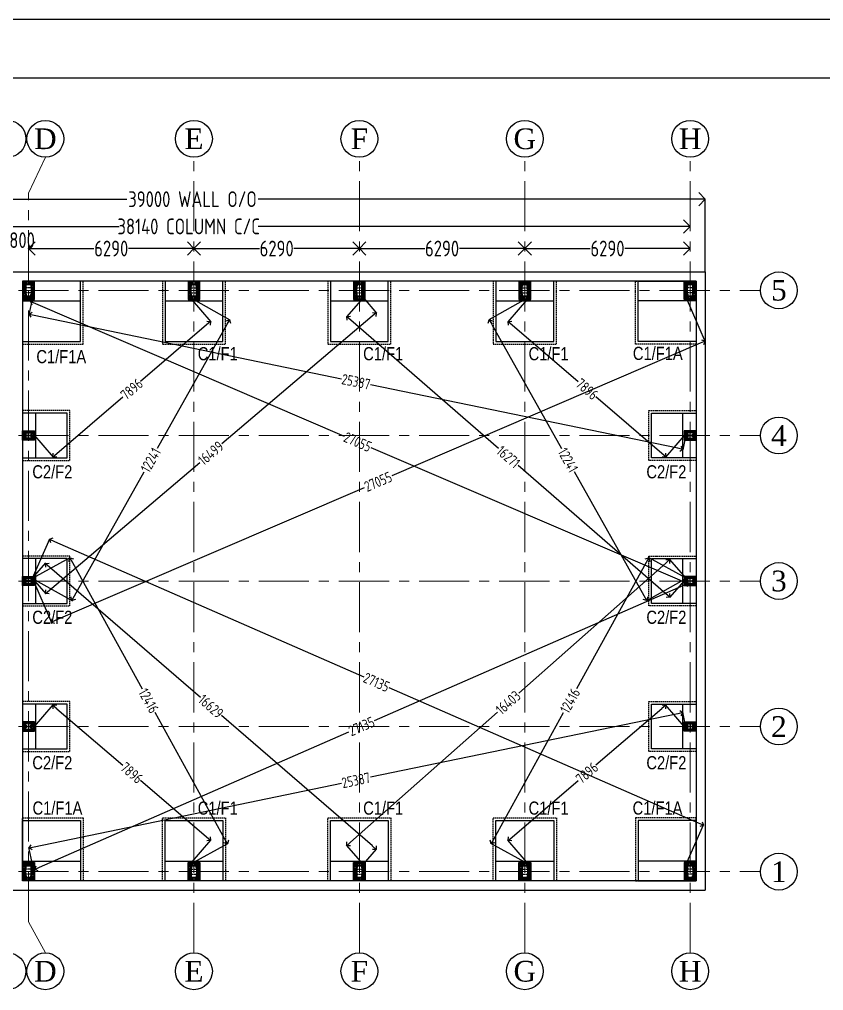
# Model space of a CAD drawing. Header units: millimetres. Extents: x 3470347 to 5996549, y -3470518 to 17149644.
# Drawn here: x 4896269 to 4926848, y 6894641 to 6931563 of the extents above; entities that cross this region are included whole.
import ezdxf
from ezdxf.enums import TextEntityAlignment as Align

# ---------------------------------------------------------------- set-up
doc = ezdxf.new("R2010")
doc.units = ezdxf.units.MM
doc.header["$MEASUREMENT"] = 0
doc.header["$PDMODE"] = 35
doc.header["$PDSIZE"] = -5
for name, pattern in [('CENTER', [50.8, 31.75, -6.35, 6.35, -6.35]), ('CENTERX2', [4, 2.5, -0.5, 0.5, -0.5]), ('DASHED2', [0.375, 0.25, -0.125])]:
    doc.linetypes.add(name, pattern=pattern)
doc.layers.get('0').update_dxf_attribs({"linetype": 'CONTINUOUS', "lineweight": 25})
doc.layers.get('DEFPOINTS').update_dxf_attribs({"linetype": 'CONTINUOUS', "lineweight": 25})
for name, color, linetype in [('BOLT', 1, 'CONTINUOUS'), ('CP', 2, 'CONTINUOUS'), ('YQ_AXIS', 4, 'CONTINUOUS')]:
    doc.layers.add(name, color=color, linetype=linetype)
doc.layers.add('CENTER', color=8, linetype='CENTER', lineweight=0)
doc.layers.add('SHEET', color=7, linetype='CONTINUOUS', lineweight=15)
doc.styles.add('Aerial', font='times.ttf')
doc.styles.add('DIM', font='geniso.shx', dxfattribs={"width": 0.85})
doc.styles.add('YQ_DIM', font='ARCHS.SHX', dxfattribs={"width": 0.8, "bigfont": 'HZDX.SHX'})
doc.dimstyles.new('ST-100', dxfattribs={"dimscale": 100, "dimtxt": 7, "dimasz": 5, "dimexe": 0.18, "dimexo": 0.0625, "dimgap": 0.2, "dimtad": 0, "dimdec": 0, "dimzin": 0, "dimdsep": 46, "dimtxsty": 'DIM', "dimblk": 'OPEN90', "dimcen": 0.09, "dimclrd": 256, "dimclrt": 7, "dimadec": 0, "dimazin": 0, "dimtfac": 1, "dimtdec": 0, "dimtofl": 0, "dimtmove": 0, "dimatfit": 3, "dimldrblk": 'OPEN90', "dimfxl": 1, "dimtolj": 1, "dimtzin": 0, "dimlwd": -1, "dimarcsym": 0})

# ---------------------------------------------------------------- blocks, each defined once
blk = doc.blocks.new('C111')
at = {"transparency": 33554559}
h = blk.add_hatch(color=1, dxfattribs=at)
h.dxf.hatch_style = 1
h.paths.add_polyline_path([(4330012, 6823585), (4330012, 6823785), (4330087, 6823785), (4330087, 6823784, -0.414214), (4330077, 6823774), (4330018, 6823774), (4330018, 6823597), (4330077, 6823597, -0.414214), (4330087, 6823587), (4330087, 6823585)])
h = blk.add_hatch(color=1, dxfattribs=at)
h.dxf.hatch_style = 1
h.paths.add_polyline_path([(4330462, 6823585), (4330462, 6823785), (4330387, 6823785), (4330387, 6823784, 0.414214), (4330397, 6823774), (4330456, 6823774), (4330456, 6823597), (4330397, 6823597, 0.414214), (4330387, 6823587), (4330387, 6823585)])
at = {"color": 8, "linetype": 'CENTERX2', "ltscale": 15}
for p, q in [((4329912, 6823835), (4330562, 6823835)), ((4329962, 6823485), (4329962, 6823885)), ((4330146, 6823485), (4330146, 6823885)), ((4330329, 6823485), (4330329, 6823885)), ((4330512, 6823885), (4330512, 6823485)), ((4330562, 6823535), (4329912, 6823535))]:
    blk.add_line(p, q, dxfattribs=at)
at = {"color": 6}
blk.add_lwpolyline([(4330587, 6823910), (4330587, 6823460), (4329887, 6823460), (4329887, 6823910)], close=True, dxfattribs=at)
at = {"color": 5}
blk.add_lwpolyline([(4330562, 6823885), (4330562, 6823485), (4329912, 6823485), (4329912, 6823885)], close=True, dxfattribs=at)
at = {"color": 4}
for points in [[(4329912, 6823795), (4330562, 6823795)], [(4329912, 6823785), (4330562, 6823785)], [(4329912, 6823585), (4330562, 6823585)], [(4329912, 6823575), (4330562, 6823575)]]:
    blk.add_lwpolyline(points, dxfattribs=at)
at = {"color": 1}
for points in [[(4330018, 6823774), (4330018, 6823597), (4330077, 6823597, -0.414214), (4330087, 6823587), (4330087, 6823585), (4330012, 6823585), (4330012, 6823785), (4330087, 6823785), (4330087, 6823784, -0.414214), (4330077, 6823774)], [(4330456, 6823774), (4330456, 6823597), (4330397, 6823597, 0.414214), (4330387, 6823587), (4330387, 6823585), (4330462, 6823585), (4330462, 6823785), (4330387, 6823785), (4330387, 6823784, 0.414214), (4330397, 6823774)]]:
    blk.add_lwpolyline(points, format="xyb", close=True, dxfattribs=at)
at = {"color": 4}
for points in [[(4330049, 6823870), (4330049, 6823795), (4330059, 6823795), (4330059, 6823870)], [(4330233, 6823870), (4330233, 6823795), (4330243, 6823795), (4330243, 6823870)], [(4330416, 6823870), (4330416, 6823795), (4330426, 6823795), (4330426, 6823870)], [(4330049, 6823500), (4330049, 6823575), (4330059, 6823575), (4330059, 6823500)], [(4330233, 6823500), (4330233, 6823575), (4330243, 6823575), (4330243, 6823500)], [(4330416, 6823500), (4330416, 6823575), (4330426, 6823575), (4330426, 6823500)]]:
    blk.add_lwpolyline(points, close=True, dxfattribs=at)
at = {"color": 2}
for centre in [(4329962, 6823835), (4330146, 6823835), (4330329, 6823835), (4330512, 6823835), (4329962, 6823535), (4330146, 6823535), (4330329, 6823535), (4330512, 6823535)]:
    blk.add_circle(centre, 12, dxfattribs=at)
blk = doc.blocks.new('c222')
at = {"transparency": 33554559}
h = blk.add_hatch(color=1, dxfattribs=at)
h.dxf.hatch_style = 1
h.paths.add_polyline_path([(4327330, 6813767), (4327330, 6813667), (4327330, 6813667, 0.414214), (4327340, 6813677), (4327340, 6813714), (4327519, 6813714), (4327519, 6813677, 0.414214), (4327529, 6813667), (4327530, 6813667), (4327530, 6813767), (4327529, 6813767, 0.414214), (4327519, 6813757), (4327519, 6813720), (4327340, 6813720), (4327340, 6813757, 0.414214), (4327330, 6813767)])
at = {"color": 8, "linetype": 'CENTERX2', "ltscale": 15}
for p, q in [((4327230, 6813817), (4327630, 6813817)), ((4327280, 6813567), (4327280, 6813867)), ((4327430, 6813567), (4327430, 6813867)), ((4327580, 6813867), (4327580, 6813567)), ((4327630, 6813617), (4327230, 6813617))]:
    blk.add_line(p, q, dxfattribs=at)
at = {"color": 6}
blk.add_lwpolyline([(4327655, 6813892), (4327655, 6813542), (4327205, 6813542), (4327205, 6813892)], close=True, dxfattribs=at)
at = {"color": 5}
blk.add_lwpolyline([(4327630, 6813867), (4327630, 6813567), (4327230, 6813567), (4327230, 6813867)], close=True, dxfattribs=at)
at = {"color": 4}
for points in [[(4327320, 6813712), (4327245, 6813712), (4327245, 6813722), (4327320, 6813722)], [(4327540, 6813712), (4327615, 6813712), (4327615, 6813722), (4327540, 6813722)]]:
    blk.add_lwpolyline(points, close=True, dxfattribs=at)
for points in [[(4327320, 6813867), (4327320, 6813567)], [(4327330, 6813867), (4327330, 6813567)], [(4327530, 6813867), (4327530, 6813567)], [(4327540, 6813867), (4327540, 6813567)]]:
    blk.add_lwpolyline(points, dxfattribs=at)
at = {"color": 1}
blk.add_lwpolyline([(4327340, 6813714), (4327519, 6813714), (4327519, 6813677, 0.414214), (4327529, 6813667), (4327530, 6813667), (4327530, 6813767), (4327529, 6813767, 0.414214), (4327519, 6813757), (4327519, 6813720), (4327340, 6813720), (4327340, 6813757, 0.414214), (4327330, 6813767), (4327330, 6813767), (4327330, 6813667), (4327330, 6813667, 0.414214), (4327340, 6813677)], format="xyb", close=True, dxfattribs=at)
at = {"color": 2}
for centre in [(4327280, 6813817), (4327280, 6813617), (4327430, 6813817), (4327430, 6813617), (4327580, 6813817), (4327580, 6813617)]:
    blk.add_circle(centre, 12, dxfattribs=at)
blk = doc.blocks.new('_Open90')
at = {"color": 0, "linetype": 'ByBlock', "lineweight": -2}
for p, q in [((0, 0), (-1, 0)), ((-0.5, 0.5), (0, 0)), ((0, 0), (-0.5, -0.5))]:
    blk.add_line(p, q, dxfattribs=at)
blk = doc.blocks.new('*D913')
at = {"layer": 'BOLT'}
for p, q in [((4895316, 6922853), (4894816, 6922853)), ((4897116, 6922853), (4897616, 6922853))]:
    blk.add_line(p, q, dxfattribs=at)
at = {"layer": 'BOLT', "color": 0, "lineweight": -2}
for p, q in [((4895816, 6922859), (4895816, 6922871)), ((4896616, 6922859), (4896616, 6922871))]:
    blk.add_line(p, q, dxfattribs=at)
at = {"layer": 'DEFPOINTS', "color": 0}
for p in [(4895816, 6922853), (4896616, 6922853), (4896616, 6922853)]:
    blk.add_point(p, dxfattribs=at)
at = {"layer": 'BOLT', "xscale": 500, "yscale": 500, "zscale": 500}
blk.add_blockref('_Open90', (4895816, 6922853), dxfattribs=at)
at = {"layer": 'BOLT', "xscale": 500, "yscale": 500, "zscale": 500, "rotation": 180}
blk.add_blockref('_Open90', (4896616, 6922853), dxfattribs=at)
at = {"layer": 'BOLT', "color": 7, "insert": (4896371, 6923171), "char_height": 600, "attachment_point": 5, "style": 'DIM'}
blk.add_mtext('\\A1;800', dxfattribs=at)
blk = doc.blocks.new('*D914')
at = {"layer": 'BOLT', "color": 0, "lineweight": -2}
for p, q in [((4896616, 6922859), (4896616, 6922871)), ((4902906, 6922859), (4902906, 6922871))]:
    blk.add_line(p, q, dxfattribs=at)
at = {"layer": 'BOLT'}
for p, q in [((4897116, 6922853), (4899102, 6922853)), ((4902406, 6922853), (4900420, 6922853))]:
    blk.add_line(p, q, dxfattribs=at)
at = {"layer": 'DEFPOINTS', "color": 0}
for p in [(4896616, 6922853), (4902906, 6922853), (4902906, 6922853)]:
    blk.add_point(p, dxfattribs=at)
at = {"layer": 'BOLT', "xscale": 500, "yscale": 500, "zscale": 500, "rotation": 180}
blk.add_blockref('_Open90', (4896616, 6922853), dxfattribs=at)
at = {"layer": 'BOLT', "xscale": 500, "yscale": 500, "zscale": 500}
blk.add_blockref('_Open90', (4902906, 6922853), dxfattribs=at)
at = {"layer": 'BOLT', "color": 7, "insert": (4899761, 6922853), "char_height": 600, "attachment_point": 5, "style": 'DIM'}
blk.add_mtext('\\A1;6290', dxfattribs=at)
blk = doc.blocks.new('*D915')
at = {"layer": 'BOLT', "color": 0, "lineweight": -2}
for p, q in [((4902906, 6922859), (4902906, 6922871)), ((4909196, 6922859), (4909196, 6922871))]:
    blk.add_line(p, q, dxfattribs=at)
at = {"layer": 'BOLT'}
for p, q in [((4903406, 6922853), (4905392, 6922853)), ((4908696, 6922853), (4906710, 6922853))]:
    blk.add_line(p, q, dxfattribs=at)
at = {"layer": 'DEFPOINTS', "color": 0}
for p in [(4902906, 6922853), (4909196, 6922853), (4909196, 6922853)]:
    blk.add_point(p, dxfattribs=at)
at = {"layer": 'BOLT', "xscale": 500, "yscale": 500, "zscale": 500, "rotation": 180}
blk.add_blockref('_Open90', (4902906, 6922853), dxfattribs=at)
at = {"layer": 'BOLT', "xscale": 500, "yscale": 500, "zscale": 500}
blk.add_blockref('_Open90', (4909196, 6922853), dxfattribs=at)
at = {"layer": 'BOLT', "color": 7, "insert": (4906051, 6922853), "char_height": 600, "attachment_point": 5, "style": 'DIM'}
blk.add_mtext('\\A1;6290', dxfattribs=at)
blk = doc.blocks.new('*D916')
at = {"layer": 'BOLT', "color": 0, "lineweight": -2}
for p, q in [((4909196, 6922859), (4909196, 6922871)), ((4915486, 6922859), (4915486, 6922871))]:
    blk.add_line(p, q, dxfattribs=at)
at = {"layer": 'BOLT'}
for p, q in [((4909696, 6922853), (4911682, 6922853)), ((4914986, 6922853), (4913000, 6922853))]:
    blk.add_line(p, q, dxfattribs=at)
at = {"layer": 'DEFPOINTS', "color": 0}
for p in [(4909196, 6922853), (4915486, 6922853), (4915486, 6922853)]:
    blk.add_point(p, dxfattribs=at)
at = {"layer": 'BOLT', "xscale": 500, "yscale": 500, "zscale": 500, "rotation": 180}
blk.add_blockref('_Open90', (4909196, 6922853), dxfattribs=at)
at = {"layer": 'BOLT', "xscale": 500, "yscale": 500, "zscale": 500}
blk.add_blockref('_Open90', (4915486, 6922853), dxfattribs=at)
at = {"layer": 'BOLT', "color": 7, "insert": (4912341, 6922853), "char_height": 600, "attachment_point": 5, "style": 'DIM'}
blk.add_mtext('\\A1;6290', dxfattribs=at)
blk = doc.blocks.new('*D917')
at = {"layer": 'BOLT', "color": 0, "lineweight": -2}
for p, q in [((4915486, 6922859), (4915486, 6922871)), ((4921776, 6922859), (4921776, 6922871))]:
    blk.add_line(p, q, dxfattribs=at)
at = {"layer": 'BOLT'}
for p, q in [((4915986, 6922853), (4917972, 6922853)), ((4921276, 6922853), (4919290, 6922853))]:
    blk.add_line(p, q, dxfattribs=at)
at = {"layer": 'DEFPOINTS', "color": 0}
for p in [(4915486, 6922853), (4921776, 6922853), (4921776, 6922853)]:
    blk.add_point(p, dxfattribs=at)
at = {"layer": 'BOLT', "xscale": 500, "yscale": 500, "zscale": 500, "rotation": 180}
blk.add_blockref('_Open90', (4915486, 6922853), dxfattribs=at)
at = {"layer": 'BOLT', "xscale": 500, "yscale": 500, "zscale": 500}
blk.add_blockref('_Open90', (4921776, 6922853), dxfattribs=at)
at = {"layer": 'BOLT', "color": 7, "insert": (4918631, 6922853), "char_height": 600, "attachment_point": 5, "style": 'DIM'}
blk.add_mtext('\\A1;6290', dxfattribs=at)
blk = doc.blocks.new('*D919')
at = {"layer": 'BOLT', "color": 0, "lineweight": -2}
for p, q in [((4883636, 6923699), (4883636, 6923711)), ((4921776, 6923699), (4921776, 6923711))]:
    blk.add_line(p, q, dxfattribs=at)
at = {"layer": 'BOLT'}
for p, q in [((4884136, 6923693), (4900059, 6923693)), ((4921276, 6923693), (4905352, 6923693))]:
    blk.add_line(p, q, dxfattribs=at)
at = {"layer": 'DEFPOINTS', "color": 0}
for p in [(4883636, 6923693), (4921776, 6923693), (4921776, 6923693)]:
    blk.add_point(p, dxfattribs=at)
at = {"layer": 'BOLT', "xscale": 500, "yscale": 500, "zscale": 500, "rotation": 180}
blk.add_blockref('_Open90', (4883636, 6923693), dxfattribs=at)
at = {"layer": 'BOLT', "xscale": 500, "yscale": 500, "zscale": 500}
blk.add_blockref('_Open90', (4921776, 6923693), dxfattribs=at)
at = {"layer": 'BOLT', "color": 7, "insert": (4902706, 6923693), "char_height": 600, "attachment_point": 5, "style": 'DIM'}
blk.add_mtext('\\A1;38140\\Fgeniso.shx|c1; COLUMN C/C', dxfattribs=at)
blk = doc.blocks.new('*D920')
at = {"layer": 'BOLT', "color": 0, "lineweight": -2}
for p, q in [((4883351, 6921969), (4883351, 6924747)), ((4922351, 6921969), (4922351, 6924747))]:
    blk.add_line(p, q, dxfattribs=at)
at = {"layer": 'BOLT'}
for p, q in [((4883851, 6924729), (4900357, 6924729)), ((4921851, 6924729), (4905345, 6924729))]:
    blk.add_line(p, q, dxfattribs=at)
at = {"layer": 'DEFPOINTS', "color": 0}
for p in [(4922351, 6924729), (4883351, 6921963), (4922351, 6921963)]:
    blk.add_point(p, dxfattribs=at)
at = {"layer": 'BOLT', "xscale": 500, "yscale": 500, "zscale": 500, "rotation": 180}
blk.add_blockref('_Open90', (4883351, 6924729), dxfattribs=at)
at = {"layer": 'BOLT', "xscale": 500, "yscale": 500, "zscale": 500}
blk.add_blockref('_Open90', (4922351, 6924729), dxfattribs=at)
at = {"layer": 'BOLT', "color": 7, "insert": (4902851, 6924729), "char_height": 600, "attachment_point": 5, "style": 'DIM'}
blk.add_mtext('\\A1;39000 WALL O/O', dxfattribs=at)
blk = doc.blocks.new('*D957')
at = {"layer": 'BOLT', "color": 0, "lineweight": -2}
for p, q in [((4896765, 6920982), (4896633, 6920344)), ((4921625, 6915837), (4921493, 6915199))]:
    blk.add_line(p, q, dxfattribs=at)
at = {"layer": 'BOLT'}
for p, q in [((4896832, 6920321), (4908514, 6917904)), ((4921301, 6915257), (4909619, 6917675))]:
    blk.add_line(p, q, dxfattribs=at)
at = {"layer": 'DEFPOINTS', "color": 0}
for p in [(4896766, 6920988), (4921626, 6915843), (4921496, 6915217)]:
    blk.add_point(p, dxfattribs=at)
at = {"layer": 'BOLT', "xscale": 200, "yscale": 200, "zscale": 200}
for p, rotation in [((4896636, 6920362), 168.3073990394692), ((4921496, 6915217), 348.3073990394691)]:
    blk.add_blockref('_Open90', p, dxfattribs=dict(at, rotation=rotation))
at = {"layer": 'BOLT', "color": 7, "insert": (4909066, 6917789), "char_height": 400, "attachment_point": 5, "rotation": 348.3074, "style": 'DIM'}
blk.add_mtext('\\A1;25387', dxfattribs=at)
blk = doc.blocks.new('*D958')
at = {"layer": 'BOLT', "color": 0, "lineweight": -2}
for p, q in [((4896764, 6920982), (4896694, 6920821)), ((4921624, 6910307), (4921554, 6910146))]:
    blk.add_line(p, q, dxfattribs=at)
at = {"layer": 'BOLT'}
for p, q in [((4896885, 6920758), (4908613, 6915722)), ((4921378, 6910241), (4909650, 6915277))]:
    blk.add_line(p, q, dxfattribs=at)
at = {"layer": 'DEFPOINTS', "color": 0}
for p in [(4896766, 6920988), (4921561, 6910162), (4921626, 6910313)]:
    blk.add_point(p, dxfattribs=at)
at = {"layer": 'BOLT', "xscale": 200, "yscale": 200, "zscale": 200}
for p, rotation in [((4896701, 6920837), 156.7606892952294), ((4921561, 6910162), 336.7606892952294)]:
    blk.add_blockref('_Open90', p, dxfattribs=dict(at, rotation=rotation))
at = {"layer": 'BOLT', "color": 7, "insert": (4909131, 6915500), "char_height": 400, "attachment_point": 5, "rotation": 336.7607, "style": 'DIM'}
blk.add_mtext('\\A1;27055', dxfattribs=at)
blk = doc.blocks.new('*D959')
at = {"layer": 'BOLT', "color": 0, "lineweight": -2}
for p, q in [((4902760, 6920983), (4903547, 6920067)), ((4896770, 6915838), (4897557, 6914922))]:
    blk.add_line(p, q, dxfattribs=at)
at = {"layer": 'BOLT'}
for p, q in [((4903384, 6919950), (4900878, 6917799)), ((4897697, 6915066), (4900202, 6917218))]:
    blk.add_line(p, q, dxfattribs=at)
at = {"layer": 'DEFPOINTS', "color": 0}
for p in [(4902756, 6920988), (4896766, 6915843), (4897545, 6914936)]:
    blk.add_point(p, dxfattribs=at)
at = {"layer": 'BOLT', "xscale": 200, "yscale": 200, "zscale": 200}
for p, rotation in [((4903535, 6920081), 40.65982951813709), ((4897545, 6914936), 220.6598295181371)]:
    blk.add_blockref('_Open90', p, dxfattribs=dict(at, rotation=rotation))
at = {"layer": 'BOLT', "color": 7, "insert": (4900540, 6917508), "char_height": 400, "attachment_point": 5, "rotation": 40.6598, "style": 'DIM'}
blk.add_mtext('\\A1;7896', dxfattribs=at)
blk = doc.blocks.new('*D960')
at = {"layer": 'BOLT', "color": 0, "lineweight": -2}
for p, q in [((4902761, 6920985), (4904272, 6920137)), ((4896771, 6910310), (4898282, 6909462))]:
    blk.add_line(p, q, dxfattribs=at)
at = {"layer": 'BOLT'}
for p, q in [((4904159, 6919971), (4901513, 6915256)), ((4898365, 6909645), (4901011, 6914361))]:
    blk.add_line(p, q, dxfattribs=at)
at = {"layer": 'DEFPOINTS', "color": 0}
for p in [(4902756, 6920988), (4896766, 6910313), (4898267, 6909471)]:
    blk.add_point(p, dxfattribs=at)
at = {"layer": 'BOLT', "xscale": 200, "yscale": 200, "zscale": 200}
for p, rotation in [((4904257, 6920146), 60.70263610598615), ((4898267, 6909471), 240.7026361059862)]:
    blk.add_blockref('_Open90', p, dxfattribs=dict(at, rotation=rotation))
at = {"layer": 'BOLT', "color": 7, "insert": (4901262, 6914808), "char_height": 400, "attachment_point": 5, "rotation": 60.7026, "style": 'DIM'}
blk.add_mtext('\\A1;12241', dxfattribs=at)
blk = doc.blocks.new('*D961')
at = {"layer": 'BOLT', "color": 0, "lineweight": -2}
for p, q in [((4909350, 6920983), (4909848, 6920397)), ((4896770, 6910308), (4897268, 6909721))]:
    blk.add_line(p, q, dxfattribs=at)
at = {"layer": 'BOLT'}
for p, q in [((4909684, 6920281), (4903964, 6915427)), ((4897409, 6909865), (4903128, 6914718))]:
    blk.add_line(p, q, dxfattribs=at)
at = {"layer": 'DEFPOINTS', "color": 0}
for p in [(4909346, 6920988), (4909836, 6920410), (4896766, 6910313)]:
    blk.add_point(p, dxfattribs=at)
at = {"layer": 'BOLT', "xscale": 200, "yscale": 200, "zscale": 200}
for p, rotation in [((4909836, 6920410), 40.31745215937687), ((4897256, 6909735), 220.3174521593769)]:
    blk.add_blockref('_Open90', p, dxfattribs=dict(at, rotation=rotation))
at = {"layer": 'BOLT', "color": 7, "insert": (4903546, 6915073), "char_height": 400, "attachment_point": 5, "rotation": 40.3175, "style": 'DIM'}
blk.add_mtext('\\A1;16499', dxfattribs=at)
blk = doc.blocks.new('*D962')
at = {"layer": 'BOLT', "color": 0, "lineweight": -2}
for p, q in [((4915632, 6920983), (4914845, 6920067)), ((4921622, 6915838), (4920835, 6914922))]:
    blk.add_line(p, q, dxfattribs=at)
at = {"layer": 'BOLT'}
for p, q in [((4915008, 6919950), (4917514, 6917799)), ((4920695, 6915066), (4918190, 6917218))]:
    blk.add_line(p, q, dxfattribs=at)
at = {"layer": 'DEFPOINTS', "color": 0}
for p in [(4915636, 6920988), (4921626, 6915843), (4920847, 6914936)]:
    blk.add_point(p, dxfattribs=at)
at = {"layer": 'BOLT', "xscale": 200, "yscale": 200, "zscale": 200}
for p, rotation in [((4914857, 6920081), 139.3401704818629), ((4920847, 6914936), 319.340170481863)]:
    blk.add_blockref('_Open90', p, dxfattribs=dict(at, rotation=rotation))
at = {"layer": 'BOLT', "color": 7, "insert": (4917852, 6917508), "char_height": 400, "attachment_point": 5, "rotation": 319.3402, "style": 'DIM'}
blk.add_mtext('\\A1;7896', dxfattribs=at)
blk = doc.blocks.new('*D963')
at = {"layer": 'BOLT', "color": 0, "lineweight": -2}
for p, q in [((4915631, 6920985), (4914120, 6920137)), ((4921621, 6910310), (4920110, 6909462))]:
    blk.add_line(p, q, dxfattribs=at)
at = {"layer": 'BOLT'}
for p, q in [((4914233, 6919971), (4916879, 6915256)), ((4920027, 6909645), (4917381, 6914361))]:
    blk.add_line(p, q, dxfattribs=at)
at = {"layer": 'DEFPOINTS', "color": 0}
for p in [(4915636, 6920988), (4921626, 6910313), (4920125, 6909471)]:
    blk.add_point(p, dxfattribs=at)
at = {"layer": 'BOLT', "xscale": 200, "yscale": 200, "zscale": 200}
for p, rotation in [((4914135, 6920146), 119.2973638940139), ((4920125, 6909471), 299.2973638940139)]:
    blk.add_blockref('_Open90', p, dxfattribs=dict(at, rotation=rotation))
at = {"layer": 'BOLT', "color": 7, "insert": (4917130, 6914808), "char_height": 400, "attachment_point": 5, "rotation": 299.2974, "style": 'DIM'}
blk.add_mtext('\\A1;12241', dxfattribs=at)
blk = doc.blocks.new('*D964')
at = {"layer": 'BOLT', "color": 0, "lineweight": -2}
for p, q in [((4909342, 6920983), (4908710, 6920256)), ((4921622, 6910308), (4920990, 6909581))]:
    blk.add_line(p, q, dxfattribs=at)
at = {"layer": 'BOLT'}
for p, q in [((4908872, 6920138), (4914487, 6915257)), ((4920851, 6909726), (4915236, 6914607))]:
    blk.add_line(p, q, dxfattribs=at)
at = {"layer": 'DEFPOINTS', "color": 0}
for p in [(4909346, 6920988), (4908722, 6920270), (4921626, 6910313)]:
    blk.add_point(p, dxfattribs=at)
at = {"layer": 'BOLT', "xscale": 200, "yscale": 200, "zscale": 200}
for p, rotation in [((4908722, 6920270), 138.9990322992751), ((4921002, 6909594), 318.9990322992751)]:
    blk.add_blockref('_Open90', p, dxfattribs=dict(at, rotation=rotation))
at = {"layer": 'BOLT', "color": 7, "insert": (4914862, 6914932), "char_height": 400, "attachment_point": 5, "rotation": 318.999, "style": 'DIM'}
blk.add_mtext('\\A1;16271', dxfattribs=at)
blk = doc.blocks.new('*D965')
at = {"layer": 'BOLT', "color": 0, "lineweight": -2}
for p, q in [((4921628, 6920982), (4922346, 6919311)), ((4896768, 6910307), (4897486, 6908636))]:
    blk.add_line(p, q, dxfattribs=at)
at = {"layer": 'BOLT'}
for p, q in [((4922155, 6919249), (4910427, 6914213)), ((4897663, 6908731), (4909391, 6913768))]:
    blk.add_line(p, q, dxfattribs=at)
at = {"layer": 'DEFPOINTS', "color": 0}
for p in [(4921626, 6920988), (4896766, 6910313), (4897479, 6908653)]:
    blk.add_point(p, dxfattribs=at)
at = {"layer": 'BOLT', "xscale": 200, "yscale": 200, "zscale": 200}
for p, rotation in [((4922339, 6919328), 23.23931070477447), ((4897479, 6908653), 203.2393107047745)]:
    blk.add_blockref('_Open90', p, dxfattribs=dict(at, rotation=rotation))
at = {"layer": 'BOLT', "color": 7, "insert": (4909909, 6913990), "char_height": 400, "attachment_point": 5, "rotation": 23.2393, "style": 'DIM'}
blk.add_mtext('\\A1;27055', dxfattribs=at)
blk = doc.blocks.new('*D966')
at = {"layer": 'BOLT', "color": 0, "lineweight": -2}
for p, q in [((4921625, 6904589), (4921493, 6905226)), ((4896765, 6899444), (4896633, 6900081))]:
    blk.add_line(p, q, dxfattribs=at)
at = {"layer": 'BOLT'}
for p, q in [((4921301, 6905168), (4909619, 6902751)), ((4896832, 6900104), (4908514, 6902522))]:
    blk.add_line(p, q, dxfattribs=at)
at = {"layer": 'DEFPOINTS', "color": 0}
for p in [(4921496, 6905209), (4921626, 6904582), (4896766, 6899438)]:
    blk.add_point(p, dxfattribs=at)
at = {"layer": 'BOLT', "xscale": 200, "yscale": 200, "zscale": 200}
for p, rotation in [((4921496, 6905209), 11.69260096053082), ((4896636, 6900064), 191.6926009605308)]:
    blk.add_blockref('_Open90', p, dxfattribs=dict(at, rotation=rotation))
at = {"layer": 'BOLT', "color": 7, "insert": (4909066, 6902636), "char_height": 400, "attachment_point": 5, "rotation": 11.6926, "style": 'DIM'}
blk.add_mtext('\\A1;25387', dxfattribs=at)
blk = doc.blocks.new('*D967')
at = {"layer": 'BOLT'}
for p, q in [((4921525, 6910044), (4909764, 6904899)), ((4897032, 6899329), (4908793, 6904474))]:
    blk.add_line(p, q, dxfattribs=at)
at = {"layer": 'BOLT', "color": 0, "lineweight": -2}
for p, q in [((4921628, 6910307), (4921716, 6910107)), ((4896768, 6899432), (4896856, 6899232))]:
    blk.add_line(p, q, dxfattribs=at)
at = {"layer": 'DEFPOINTS', "color": 0}
for p in [(4921626, 6910313), (4921709, 6910124), (4896766, 6899438)]:
    blk.add_point(p, dxfattribs=at)
at = {"layer": 'BOLT', "xscale": 200, "yscale": 200, "zscale": 200}
for p, rotation in [((4921709, 6910124), 23.6273567143992), ((4896849, 6899249), 203.6273567143992)]:
    blk.add_blockref('_Open90', p, dxfattribs=dict(at, rotation=rotation))
at = {"layer": 'BOLT', "color": 7, "insert": (4909279, 6904686), "char_height": 400, "attachment_point": 5, "rotation": 23.6274, "style": 'DIM'}
blk.add_mtext('\\A1;27135', dxfattribs=at)
blk = doc.blocks.new('*D968')
at = {"layer": 'BOLT', "color": 0, "lineweight": -2}
for p, q in [((4896770, 6904587), (4897557, 6905503)), ((4902760, 6899442), (4903547, 6900359))]:
    blk.add_line(p, q, dxfattribs=at)
at = {"layer": 'BOLT'}
for p, q in [((4897697, 6905359), (4900202, 6903208)), ((4903384, 6900475), (4900878, 6902627))]:
    blk.add_line(p, q, dxfattribs=at)
at = {"layer": 'DEFPOINTS', "color": 0}
for p in [(4897545, 6905490), (4896766, 6904582), (4902756, 6899438)]:
    blk.add_point(p, dxfattribs=at)
at = {"layer": 'BOLT', "xscale": 200, "yscale": 200, "zscale": 200}
for p, rotation in [((4897545, 6905490), 139.3401704818629), ((4903535, 6900345), 319.340170481863)]:
    blk.add_blockref('_Open90', p, dxfattribs=dict(at, rotation=rotation))
at = {"layer": 'BOLT', "color": 7, "insert": (4900540, 6902917), "char_height": 400, "attachment_point": 5, "rotation": 319.3402, "style": 'DIM'}
blk.add_mtext('\\A1;7896', dxfattribs=at)
blk = doc.blocks.new('*D969')
at = {"layer": 'BOLT', "color": 0, "lineweight": -2}
for p, q in [((4896771, 6910316), (4898204, 6911105)), ((4902761, 6899441), (4904194, 6900230))]:
    blk.add_line(p, q, dxfattribs=at)
at = {"layer": 'BOLT'}
for p, q in [((4898285, 6910921), (4900936, 6906108)), ((4904082, 6900396), (4901431, 6905209))]:
    blk.add_line(p, q, dxfattribs=at)
at = {"layer": 'DEFPOINTS', "color": 0}
for p in [(4898189, 6911096), (4896766, 6910313), (4902756, 6899438)]:
    blk.add_point(p, dxfattribs=at)
at = {"layer": 'BOLT', "xscale": 200, "yscale": 200, "zscale": 200}
for p, rotation in [((4898189, 6911096), 118.8457181959419), ((4904179, 6900221), 298.8457181959419)]:
    blk.add_blockref('_Open90', p, dxfattribs=dict(at, rotation=rotation))
at = {"layer": 'BOLT', "color": 7, "insert": (4901184, 6905659), "char_height": 400, "attachment_point": 5, "rotation": 298.8457, "style": 'DIM'}
blk.add_mtext('\\A1;12416', dxfattribs=at)
blk = doc.blocks.new('*D970')
at = {"layer": 'BOLT', "color": 0, "lineweight": -2}
for p, q in [((4896770, 6910317), (4897272, 6910898)), ((4909350, 6899442), (4909852, 6900023))]:
    blk.add_line(p, q, dxfattribs=at)
at = {"layer": 'BOLT'}
for p, q in [((4897411, 6910753), (4903149, 6905794)), ((4909689, 6900140), (4903951, 6905100))]:
    blk.add_line(p, q, dxfattribs=at)
at = {"layer": 'DEFPOINTS', "color": 0}
for p in [(4896766, 6910313), (4909840, 6900009), (4909346, 6899438)]:
    blk.add_point(p, dxfattribs=at)
at = {"layer": 'BOLT', "xscale": 200, "yscale": 200, "zscale": 200}
for p, rotation in [((4897260, 6910884), 139.1571190855186), ((4909840, 6900009), 319.1571190855185)]:
    blk.add_blockref('_Open90', p, dxfattribs=dict(at, rotation=rotation))
at = {"layer": 'BOLT', "color": 7, "insert": (4903550, 6905447), "char_height": 400, "attachment_point": 5, "rotation": 319.1571, "style": 'DIM'}
blk.add_mtext('\\A1;16629', dxfattribs=at)
blk = doc.blocks.new('*D971')
at = {"layer": 'BOLT'}
for p, q in [((4920695, 6905359), (4918190, 6903208)), ((4915008, 6900475), (4917514, 6902627))]:
    blk.add_line(p, q, dxfattribs=at)
at = {"layer": 'BOLT', "color": 0, "lineweight": -2}
for p, q in [((4921622, 6904587), (4920835, 6905503)), ((4915632, 6899442), (4914845, 6900359))]:
    blk.add_line(p, q, dxfattribs=at)
at = {"layer": 'DEFPOINTS', "color": 0}
for p in [(4920847, 6905490), (4921626, 6904582), (4915636, 6899438)]:
    blk.add_point(p, dxfattribs=at)
at = {"layer": 'BOLT', "xscale": 200, "yscale": 200, "zscale": 200}
for p, rotation in [((4920847, 6905490), 40.65982951813709), ((4914857, 6900345), 220.6598295181371)]:
    blk.add_blockref('_Open90', p, dxfattribs=dict(at, rotation=rotation))
at = {"layer": 'BOLT', "color": 7, "insert": (4917852, 6902917), "char_height": 400, "attachment_point": 5, "rotation": 40.6598, "style": 'DIM'}
blk.add_mtext('\\A1;7896', dxfattribs=at)
blk = doc.blocks.new('*D972')
at = {"layer": 'BOLT', "color": 0, "lineweight": -2}
for p, q in [((4921621, 6910316), (4920187, 6911105)), ((4915631, 6899441), (4914197, 6900230))]:
    blk.add_line(p, q, dxfattribs=at)
at = {"layer": 'BOLT'}
for p, q in [((4920107, 6910921), (4917456, 6906108)), ((4914310, 6900396), (4916961, 6905209))]:
    blk.add_line(p, q, dxfattribs=at)
at = {"layer": 'DEFPOINTS', "color": 0}
for p in [(4920203, 6911096), (4921626, 6910313), (4915636, 6899438)]:
    blk.add_point(p, dxfattribs=at)
at = {"layer": 'BOLT', "xscale": 200, "yscale": 200, "zscale": 200}
for p, rotation in [((4920203, 6911096), 61.15428180405807), ((4914213, 6900221), 241.1542818040581)]:
    blk.add_blockref('_Open90', p, dxfattribs=dict(at, rotation=rotation))
at = {"layer": 'BOLT', "color": 7, "insert": (4917208, 6905659), "char_height": 400, "attachment_point": 5, "rotation": 61.1543, "style": 'DIM'}
blk.add_mtext('\\A1;12416', dxfattribs=at)
blk = doc.blocks.new('*D973')
at = {"layer": 'BOLT'}
for p, q in [((4920845, 6910893), (4915264, 6905950)), ((4908865, 6900283), (4914445, 6905225))]:
    blk.add_line(p, q, dxfattribs=at)
at = {"layer": 'BOLT', "color": 0, "lineweight": -2}
for p, q in [((4921622, 6910317), (4920983, 6911039)), ((4909342, 6899442), (4908703, 6900164))]:
    blk.add_line(p, q, dxfattribs=at)
at = {"layer": 'DEFPOINTS', "color": 0}
for p in [(4921626, 6910313), (4908715, 6900150), (4909346, 6899438)]:
    blk.add_point(p, dxfattribs=at)
at = {"layer": 'BOLT', "xscale": 200, "yscale": 200, "zscale": 200}
for p, rotation in [((4920995, 6911025), 41.52819856130564), ((4908715, 6900150), 221.5281985613056)]:
    blk.add_blockref('_Open90', p, dxfattribs=dict(at, rotation=rotation))
at = {"layer": 'BOLT', "color": 7, "insert": (4914855, 6905588), "char_height": 400, "attachment_point": 5, "rotation": 41.5282, "style": 'DIM'}
blk.add_mtext('\\A1;16403', dxfattribs=at)
blk = doc.blocks.new('*D974')
at = {"layer": 'BOLT', "color": 0, "lineweight": -2}
for p, q in [((4896768, 6910318), (4897424, 6911817)), ((4921628, 6899443), (4922284, 6900941))]:
    blk.add_line(p, q, dxfattribs=at)
at = {"layer": 'BOLT'}
for p, q in [((4897600, 6911720), (4909361, 6906575)), ((4922093, 6901005), (4910332, 6906150))]:
    blk.add_line(p, q, dxfattribs=at)
at = {"layer": 'DEFPOINTS', "color": 0}
for p in [(4897417, 6911800), (4896766, 6910313), (4921626, 6899438)]:
    blk.add_point(p, dxfattribs=at)
at = {"layer": 'BOLT', "xscale": 200, "yscale": 200, "zscale": 200}
for p, rotation in [((4897417, 6911800), 156.3726432856008), ((4922277, 6900925), 336.3726432856008)]:
    blk.add_blockref('_Open90', p, dxfattribs=dict(at, rotation=rotation))
at = {"layer": 'BOLT', "color": 7, "insert": (4909847, 6906363), "char_height": 400, "attachment_point": 5, "rotation": 336.3726, "style": 'DIM'}
blk.add_mtext('\\A1;27135', dxfattribs=at)

msp = doc.modelspace()

# ---------------------------------------------------------------- linework, layer by layer
at = {"color": 8}
for p, q in [((4883350.99, 6921962.97), (4922350.99, 6921962.97)), ((4922350.99, 6921962.97), (4922350.99, 6898462.56)), ((4909350.99, 6921612.97), (4896390.99, 6921612.97)), ((4909350.99, 6921612.97), (4896390.99, 6921612.97)), ((4896390.99, 6921612.97), (4896390.99, 6898812.97)), ((4922000.99, 6921612.97), (4909350.99, 6921612.97)), ((4922000.99, 6921612.97), (4909350.99, 6921612.97)), ((4922000.99, 6921612.97), (4922000.99, 6898812.97)), ((4909350.99, 6898812.56), (4896390.99, 6898812.56)), ((4922000.99, 6898812.56), (4909350.99, 6898812.56)), ((4922000.99, 6898812.56), (4909350.99, 6898812.56)), ((4883350.99, 6898462.56), (4922350.99, 6898462.56))]:
    msp.add_line(p, q, dxfattribs=at)
at = {"color": 192, "lineweight": 25, "elevation": 0}
msp.add_lwpolyline([(4871034.92, 6848423.87), (4988617.8, 6848423.87), (4988617.8, 6931563.36), (4871034.92, 6931563.36)], close=True, dxfattribs=at)
at = {"color": 30}
for points in [[(4896390.99, 6921612.97), (4896390.99, 6919312.97), (4898590.99, 6919312.97), (4898590.99, 6921612.97)], [(4901805.99, 6921612.97), (4901805.99, 6919312.97), (4904005.99, 6919312.97), (4904005.99, 6921612.97)], [(4908095.99, 6921612.97), (4908095.99, 6919312.97), (4910295.99, 6919312.97), (4910295.99, 6921612.97)], [(4914385.99, 6921612.97), (4914385.99, 6919312.97), (4916585.99, 6919312.97), (4916585.99, 6921612.97)], [(4922000.99, 6921612.97), (4922000.99, 6919312.97), (4919800.99, 6919312.97), (4919800.99, 6921612.97)], [(4896390.99, 6916593.06), (4896390.99, 6914893.06), (4898090.99, 6914893.06), (4898090.99, 6916593.06)], [(4922000.99, 6916593.06), (4922000.99, 6914893.06), (4920300.99, 6914893.06), (4920300.99, 6916593.06)], [(4896390.99, 6911062.76), (4896390.99, 6909362.76), (4898090.99, 6909362.76), (4898090.99, 6911062.76)], [(4922000.99, 6911062.76), (4922000.99, 6909362.76), (4920300.99, 6909362.76), (4920300.99, 6911062.76)], [(4896390.99, 6905532.47), (4896390.99, 6903832.47), (4898090.99, 6903832.47), (4898090.99, 6905532.47)], [(4922000.99, 6905532.47), (4922000.99, 6903832.47), (4920300.99, 6903832.47), (4920300.99, 6905532.47)], [(4896390.99, 6898812.56), (4896390.99, 6901112.56), (4898590.99, 6901112.56), (4898590.99, 6898812.56)], [(4901805.99, 6898812.56), (4901805.99, 6901112.56), (4904005.99, 6901112.56), (4904005.99, 6898812.56)], [(4908095.99, 6898812.56), (4908095.99, 6901112.56), (4910295.99, 6901112.56), (4910295.99, 6898812.56)], [(4914385.99, 6898812.56), (4914385.99, 6901112.56), (4916585.99, 6901112.56), (4916585.99, 6898812.56)], [(4922000.99, 6898812.56), (4922000.99, 6901112.56), (4919800.99, 6901112.56), (4919800.99, 6898812.56)]]:
    msp.add_lwpolyline(points, close=True, dxfattribs=at)
at = {"linetype": 'DASHED2', "ltscale": 200}
for points in [[(4896390.99, 6921612.97), (4896390.99, 6919212.97), (4898690.99, 6919212.97), (4898690.99, 6921612.97)], [(4901705.99, 6921612.97), (4901705.99, 6919212.97), (4904105.99, 6919212.97), (4904105.99, 6921612.97)], [(4907995.99, 6921612.97), (4907995.99, 6919212.97), (4910395.99, 6919212.97), (4910395.99, 6921612.97)], [(4914285.99, 6921612.97), (4914285.99, 6919212.97), (4916685.99, 6919212.97), (4916685.99, 6921612.97)], [(4922000.99, 6921612.97), (4922000.99, 6919212.97), (4919700.99, 6919212.97), (4919700.99, 6921612.97)], [(4896390.99, 6916693.06), (4896390.99, 6914793.06), (4898190.99, 6914793.06), (4898190.99, 6916693.06)], [(4922000.99, 6916693.06), (4922000.99, 6914793.06), (4920200.99, 6914793.06), (4920200.99, 6916693.06)], [(4896390.99, 6911162.76), (4896390.99, 6909262.76), (4898190.99, 6909262.76), (4898190.99, 6911162.76)], [(4922000.99, 6911162.76), (4922000.99, 6909262.76), (4920200.99, 6909262.76), (4920200.99, 6911162.76)], [(4896390.99, 6905632.47), (4896390.99, 6903732.47), (4898190.99, 6903732.47), (4898190.99, 6905632.47)], [(4922000.99, 6905632.47), (4922000.99, 6903732.47), (4920200.99, 6903732.47), (4920200.99, 6905632.47)], [(4896390.99, 6898812.56), (4896390.99, 6901212.56), (4898690.99, 6901212.56), (4898690.99, 6898812.56)], [(4901705.99, 6898812.56), (4901705.99, 6901212.56), (4904105.99, 6901212.56), (4904105.99, 6898812.56)], [(4907995.99, 6898812.56), (4907995.99, 6901212.56), (4910395.99, 6901212.56), (4910395.99, 6898812.56)], [(4914285.99, 6898812.56), (4914285.99, 6901212.56), (4916685.99, 6901212.56), (4916685.99, 6898812.56)], [(4922000.99, 6898812.56), (4922000.99, 6901212.56), (4919700.99, 6901212.56), (4919700.99, 6898812.56)]]:
    msp.add_lwpolyline(points, close=True, dxfattribs=at)
at = {"color": 30}
for points in [[(4896390.99, 6920862.97), (4898590.99, 6920862.97)], [(4901805.99, 6920862.97), (4904005.99, 6920862.97)], [(4908095.99, 6920862.97), (4910295.99, 6920862.97)], [(4914385.99, 6920862.97), (4916585.99, 6920862.97)], [(4922000.99, 6920862.97), (4919800.99, 6920862.97)], [(4896890.99, 6914893.06), (4896890.99, 6916593.06)], [(4921500.99, 6914893.06), (4921500.99, 6916593.06)], [(4896890.99, 6909362.76), (4896890.99, 6911062.76)], [(4921500.99, 6909362.76), (4921500.99, 6911062.76)], [(4896890.99, 6903832.47), (4896890.99, 6905532.47)], [(4921500.99, 6903832.47), (4921500.99, 6905532.47)], [(4896390.99, 6899562.56), (4898590.99, 6899562.56)], [(4901805.99, 6899562.56), (4904005.99, 6899562.56)], [(4908095.99, 6899562.56), (4910295.99, 6899562.56)], [(4914385.99, 6899562.56), (4916585.99, 6899562.56)], [(4922000.99, 6899562.56), (4919800.99, 6899562.56)]]:
    msp.add_lwpolyline(points, dxfattribs=at)
at = {"layer": 'CENTER', "ltscale": 60}
for p, q in [((4902905.99, 6896075.18), (4902905.99, 6926324.43)), ((4909195.99, 6896075.18), (4909195.99, 6926324.43)), ((4915485.99, 6896075.18), (4915485.99, 6926324.43)), ((4921775.99, 6896075.18), (4921775.99, 6926324.43)), ((4896615.99, 6897259.75), (4896615.99, 6924958.03)), ((4877941.07, 6921262.97), (4924448.52, 6921262.97)), ((4877941.07, 6915743.06), (4924448.52, 6915743.06)), ((4877941.07, 6910212.76), (4924448.52, 6910212.76)), ((4877941.07, 6904682.47), (4924448.52, 6904682.47)), ((4877941.07, 6899162.97), (4924448.52, 6899162.97))]:
    msp.add_line(p, q, dxfattribs=at)
for points in [[(4897255.54, 6926324.43), (4896615.99, 6924958.03)], [(4897255.54, 6896075.18), (4896615.99, 6897259.75)]]:
    msp.add_lwpolyline(points, dxfattribs=at)
at = {"layer": 'SHEET', "color": 220, "lineweight": 25, "elevation": 0}
msp.add_lwpolyline([(4873274.6, 6850659.34), (4986378.12, 6850659.34), (4986378.12, 6929327.88), (4873274.6, 6929327.88)], close=True, dxfattribs=at)
at = {"layer": 'YQ_AXIS', "color": 1}
for centre in [(4895815.99, 6927024.43), (4897255.54, 6927024.43), (4902905.99, 6927024.43), (4909195.99, 6927024.43), (4915485.99, 6927024.43), (4921775.99, 6927024.43), (4925148.52, 6921262.97), (4925148.52, 6915743.06), (4925148.52, 6910212.76), (4925148.52, 6904682.47), (4925148.52, 6899162.97), (4895815.99, 6895375.18), (4897255.54, 6895375.18), (4902905.99, 6895375.18), (4909195.99, 6895375.18), (4915485.99, 6895375.18), (4921775.99, 6895375.18)]:
    msp.add_circle(centre, 700, dxfattribs=at)

# ---------------------------------------------------------------- block references
at = {"xscale": -1}
for name, p, rotation in [('C111', (11720301.18, 11251500.2), 89.99999999999991), ('C111', (-1920779.2, 2591025.74), 270), ('C111', (-1914489.2, 2591025.74), 270), ('C111', (-1908199.2, 2591025.74), 270), ('c222', (569186.35, 13718399.49), 180), ('C111', (11745461.18, 11229399.79), 89.99999999999991)]:
    msp.add_blockref(name, p, dxfattribs=dict(at, rotation=rotation))
for name, p, rotation in [('C111', (11745461.18, 2591025.74), 90.00000000000001), ('c222', (9249205.63, 13718399.49), 180), ('C111', (11720301.18, 2568925.32), 90.00000000000001), ('C111', (-1920779.2, 11229399.79), 270), ('C111', (-1914489.2, 11229399.79), 270), ('C111', (-1908199.2, 11229399.79), 270)]:
    msp.add_blockref(name, p, dxfattribs=dict(rotation=rotation))
for p in [(569186.35, 102026.03), (569186.35, 96495.73)]:
    msp.add_blockref('c222', p)
for p in [(9249205.63, 102026.03), (9249205.63, 96495.73)]:
    msp.add_blockref('c222', p, dxfattribs=at)

# ---------------------------------------------------------------- texts
at = {"layer": 'CP', "transparency": 16777216, "char_height": 500, "style": 'YQ_DIM'}
for s, insert, attachment_point in [('{\\fArial|b0|i0|c0|p34;\\C6;C1/F1A}', (4898807.94, 6918992.29), 3), ('{\\fArial|b0|i0|c0|p34;\\C6;C1/F1}', (4904571.84, 6918597.11), 9), ('{\\fArial|b0|i0|c0|p34;\\C6;C1/F1}', (4910861.84, 6918597.11), 9), ('{\\fArial|b0|i0|c0|p34;\\C6;C1/F1}', (4917151.84, 6918597.11), 9), ('{\\fArial|b0|i0|c0|p34;\\C6;C1/F1A}', (4921490.75, 6919116.85), 3), ('{\\fArial|b0|i0|c0|p34;\\C6;C2/F2}', (4898281.84, 6914107.37), 9), ('{\\fArial|b0|i0|c0|p34;\\C6;C2/F2}', (4920110.14, 6914107.37), 7), ('{\\fArial|b0|i0|c0|p34;\\C6;C2/F2}', (4898281.84, 6908577.08), 9), ('{\\fArial|b0|i0|c0|p34;\\C6;C2/F2}', (4920110.14, 6908577.08), 7), ('{\\fArial|b0|i0|c0|p34;\\C6;C2/F2}', (4898281.84, 6903046.78), 9), ('{\\fArial|b0|i0|c0|p34;\\C6;C2/F2}', (4920110.14, 6903046.78), 7), ('{\\fArial|b0|i0|c0|p34;\\C6;C1/F1A}', (4898662.89, 6901830.81), 3), ('{\\fArial|b0|i0|c0|p34;\\C6;C1/F1}', (4904571.84, 6901828.41), 3), ('{\\fArial|b0|i0|c0|p34;\\C6;C1/F1}', (4910861.84, 6901828.41), 3), ('{\\fArial|b0|i0|c0|p34;\\C6;C1/F1}', (4917151.84, 6901828.41), 3), ('{\\fArial|b0|i0|c0|p34;\\C6;C1/F1A}', (4921479.66, 6901830.81), 3)]:
    msp.add_mtext_dynamic_manual_height_columns(s, width=302.8267, gutter_width=2560.24, heights=[-517.05], dxfattribs=dict(at, insert=insert, attachment_point=attachment_point))
at = {"layer": 'YQ_AXIS', "color": 1, "style": 'Aerial'}
for s, p in [('D', (4897255.54, 6927024.43)), ('E', (4902905.99, 6927024.43)), ('F', (4909195.99, 6927024.43)), ('G', (4915485.99, 6927024.43)), ('H', (4921775.99, 6927024.43)), ('5', (4925148.52, 6921262.97)), ('4', (4925148.52, 6915743.06)), ('3', (4925148.52, 6910212.76)), ('2', (4925148.52, 6904682.47)), ('1', (4925148.52, 6899162.97)), ('D', (4897255.54, 6895375.18)), ('E', (4902905.99, 6895375.18)), ('F', (4909195.99, 6895375.18)), ('G', (4915485.99, 6895375.18)), ('H', (4921775.99, 6895375.18))]:
    msp.add_text(s, height=787.5, dxfattribs=at).set_placement(p, align=Align.MIDDLE)

# ---------------------------------------------------------------- dimensions: what is measured, and where the dimension line sits
at = {"layer": 'BOLT'}
for base, p1, p2, text, picture, middle in [((4922350.99, 6924728.61), (4883350.99, 6921962.97), (4922350.99, 6921962.97), '<> WALL O/O', '*D920', (4902850.99, 6924728.61)), ((4921775.99, 6923693.22), (4883635.99, 6923693.22), (4921775.99, 6923693.22), '<>\\Fgeniso.shx|c1; COLUMN C/C', '*D919', (4902705.99, 6923693.22))]:
    dim = msp.add_linear_dim(base=base, p1=p1, p2=p2, text=text, dimstyle='ST-100', override={"dimtxt": 6, "dimtxsty": 'DIM', "dimblk": 'Open90', "dimtmove": 1}, dxfattribs=at)
    dim.commit()
    dim.dimension.update_dxf_attribs({"geometry": picture, "text_midpoint": middle})
for base, p1, p2, picture, middle in [((4896615.99, 6922852.76), (4895815.99, 6922852.76), (4896615.99, 6922852.76), '*D913', (4896371.46, 6923171)), ((4902905.99, 6922852.76), (4896615.99, 6922852.76), (4902905.99, 6922852.76), '*D914', (4899760.99, 6922852.76)), ((4909195.99, 6922852.76), (4902905.99, 6922852.76), (4909195.99, 6922852.76), '*D915', (4906050.99, 6922852.76)), ((4915485.99, 6922852.76), (4909195.99, 6922852.76), (4915485.99, 6922852.76), '*D916', (4912340.99, 6922852.76)), ((4921775.99, 6922852.76), (4915485.99, 6922852.76), (4921775.99, 6922852.76), '*D917', (4918630.99, 6922852.76))]:
    dim = msp.add_linear_dim(base=base, p1=p1, p2=p2, dimstyle='ST-100', override={"dimtxt": 6, "dimtmove": 1}, dxfattribs=at)
    dim.commit()
    dim.dimension.update_dxf_attribs({"geometry": picture, "text_midpoint": middle})
for p1, p2, distance, picture, middle in [((4896765.99, 6920987.97), (4921625.99, 6915843.06), -639.54, '*D957', (4909066.38, 6917789.24)), ((4896765.99, 6920987.97), (4921625.99, 6910312.76), -163.99, '*D958', (4909131.28, 6915499.68)), ((4902755.99, 6920987.97), (4896765.99, 6915843.06), 1196.07, '*D959', (4900540.31, 6917508.18)), ((4902755.99, 6920987.97), (4896765.99, 6910312.76), 1720.8, '*D960', (4901261.69, 6914808.3)), ((4896765.99, 6910312.76), (4909345.99, 6920987.97), -757.62, '*D961', (4903546.19, 6915072.7)), ((4921625.99, 6920987.97), (4896765.99, 6910312.76), 1806.8, '*D965', (4909908.91, 6913990.15)), ((4921625.99, 6910312.76), (4909345.99, 6920987.97), 951.79, '*D964', (4914861.55, 6914932.05)), ((4915635.99, 6920987.97), (4921625.99, 6910312.76), -1720.8, '*D963', (4917130.29, 6914808.3)), ((4915635.99, 6920987.97), (4921625.99, 6915843.06), -1196.07, '*D962', (4917851.67, 6917508.18)), ((4921625.99, 6899437.56), (4896765.99, 6910312.76), -1623.53, '*D974', (4909846.68, 6906362.59)), ((4902755.99, 6899437.56), (4896765.99, 6910312.76), -1624.26, '*D969', (4901183.72, 6905658.79)), ((4915635.99, 6899437.56), (4921625.99, 6910312.76), 1624.26, '*D972', (4917208.27, 6905658.79)), ((4896765.99, 6910312.76), (4909345.99, 6899437.56), 755.49, '*D970', (4903550.07, 6905446.69)), ((4921625.99, 6910312.76), (4909345.99, 6899437.56), -951.75, '*D973', (4914854.99, 6905587.67)), ((4896765.99, 6899437.56), (4921625.99, 6910312.76), -206.04, '*D967', (4909278.57, 6904686.39)), ((4896765.99, 6899437.56), (4921625.99, 6904582.47), 639.54, '*D966', (4909066.38, 6902636.28)), ((4902755.99, 6899437.56), (4896765.99, 6904582.47), -1196.07, '*D968', (4900540.31, 6902917.34)), ((4915635.99, 6899437.56), (4921625.99, 6904582.47), 1196.07, '*D971', (4917851.67, 6902917.34))]:
    dim = msp.add_aligned_dim(p1=p1, p2=p2, distance=distance, dimstyle='ST-100', override={"dimtxt": 4, "dimasz": 2, "dimblk": 'Open90', "dimtmove": 1}, dxfattribs=at)
    dim.commit()
    dim.dimension.update_dxf_attribs({"geometry": picture, "text_midpoint": middle})

doc.saveas('drawing.dxf')
